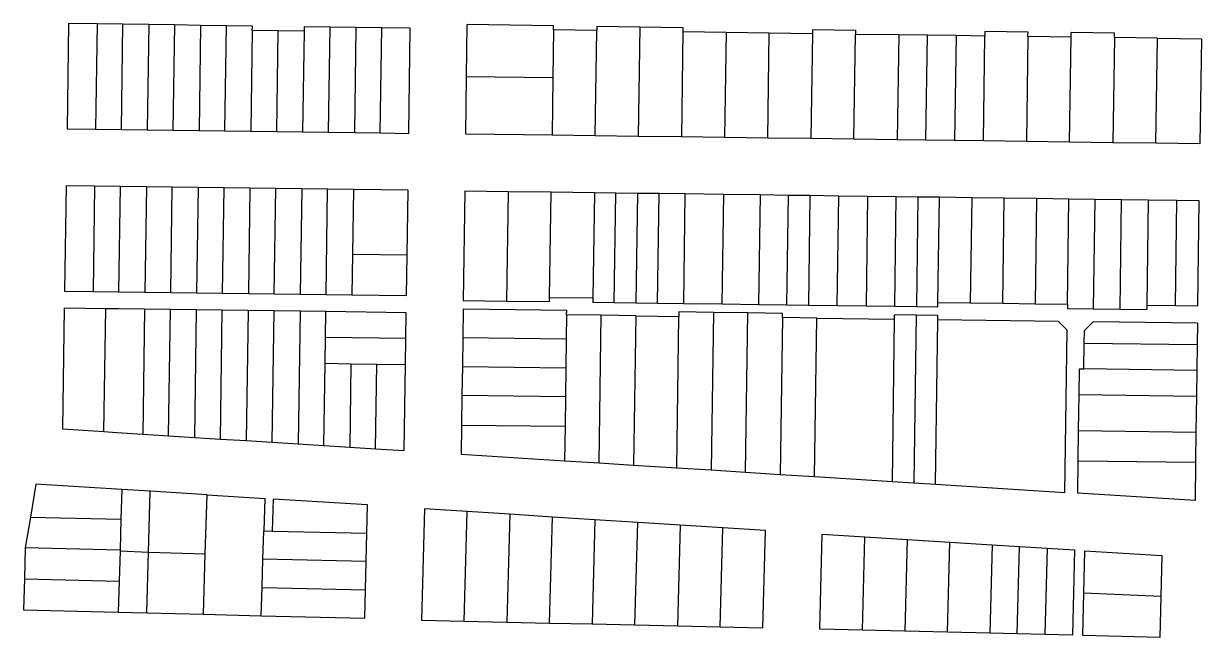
# Model space of a CAD drawing. Header units: inches. Extents: x 486468 to 494399, y 5455955 to 5460553.
# Drawn here: x 493926.5 to 494342.7, y 5455955 to 5456171.9 of the extents above; entities that cross this region are included whole.
import ezdxf

# ---------------------------------------------------------------- set-up
doc = ezdxf.new("R2010")
doc.units = ezdxf.units.IN
doc.header["$MEASUREMENT"] = 0
doc.layers.add('ParcelLines', color=10, linetype='Continuous')

msp = doc.modelspace()

# ---------------------------------------------------------------- linework, layer by layer
at = {"layer": 'ParcelLines', "color": 1}
for p, q in [((493942.36, 5456171.942), (493941.806, 5456134.739)), ((493952.422, 5456171.807), (493942.36, 5456171.942)), ((493952.422, 5456171.807), (493951.868, 5456134.606)), ((493961.57, 5456171.684), (493952.422, 5456171.807)), ((493961.016, 5456134.485), (493961.57, 5456171.684)), ((493970.717, 5456171.561), (493961.57, 5456171.684)), ((494082.993, 5456153.292), (494083.253, 5456171.591)), ((494113.752, 5456171.192), (494083.253, 5456171.591)), ((493970.717, 5456171.561), (493970.163, 5456134.364)), ((493979.865, 5456171.438), (493970.717, 5456171.561)), ((493979.311, 5456134.242), (493979.865, 5456171.438)), ((493989.013, 5456171.315), (493979.865, 5456171.438)), ((493989.013, 5456171.315), (493988.459, 5456134.121)), ((493998.16, 5456171.192), (493989.013, 5456171.315)), ((493997.606, 5456134), (493998.16, 5456171.192)), ((494007.308, 5456171.069), (493998.16, 5456171.192)), ((494007.285, 5456169.546), (494006.754, 5456133.879)), ((494007.285, 5456169.546), (494007.308, 5456171.069)), ((494016.433, 5456169.423), (494007.285, 5456169.546)), ((494015.901, 5456133.758), (494016.433, 5456169.423)), ((494025.58, 5456169.3), (494016.433, 5456169.423)), ((494025.58, 5456169.3), (494025.049, 5456133.637)), ((494025.603, 5456170.823), (494025.58, 5456169.3)), ((494034.75, 5456170.701), (494025.603, 5456170.823)), ((494034.197, 5456133.516), (494034.75, 5456170.701)), ((494043.898, 5456170.578), (494034.75, 5456170.701)), ((494043.898, 5456170.578), (494043.344, 5456133.395)), ((494053.046, 5456170.455), (494043.898, 5456170.578)), ((494052.492, 5456133.274), (494053.046, 5456170.455)), ((494063.108, 5456170.319), (494053.046, 5456170.455)), ((494062.554, 5456133.141), (494063.108, 5456170.319)), ((494113.752, 5456169.692), (494113.503, 5456152.893)), ((494113.752, 5456169.692), (494113.752, 5456171.192)), ((494129.002, 5456169.492), (494113.752, 5456169.692)), ((494129.002, 5456170.992), (494129.002, 5456169.492)), ((494129.002, 5456170.992), (494144.252, 5456170.762)), ((494144.252, 5456170.762), (494159.452, 5456170.543)), ((494159.452, 5456170.543), (494159.452, 5456169.093)), ((494159.452, 5456169.093), (494174.702, 5456168.873)), ((494174.702, 5456168.873), (494189.952, 5456168.653)), ((494189.952, 5456168.653), (494205.202, 5456168.443)), ((494205.202, 5456168.443), (494204.653, 5456131.273)), ((494205.201, 5456169.843), (494220.451, 5456169.644)), ((494205.201, 5456169.843), (494205.202, 5456168.443)), ((494219.903, 5456131.073), (494220.451, 5456168.244)), ((494220.451, 5456169.644), (494220.451, 5456168.244)), ((494220.451, 5456168.244), (494235.701, 5456168.054)), ((494235.701, 5456168.054), (494235.153, 5456130.863)), ((494235.701, 5456168.054), (494245.851, 5456167.924)), ((494245.303, 5456130.733), (494245.851, 5456167.924)), ((494245.851, 5456167.924), (494256, 5456167.794)), ((494256, 5456167.794), (494255.453, 5456130.594)), ((494256, 5456167.794), (494266.131, 5456167.649)), ((494265.653, 5456130.464), (494266.131, 5456167.649)), ((494266.15, 5456169.155), (494266.131, 5456167.649)), ((494281.4, 5456168.955), (494266.15, 5456169.155)), ((494281.378, 5456167.432), (494280.852, 5456130.264)), ((494281.378, 5456167.432), (494281.4, 5456168.955)), ((494281.378, 5456167.432), (494296.628, 5456167.222)), ((494296.628, 5456167.222), (494296.65, 5456168.745)), ((494311.922, 5456168.544), (494296.65, 5456168.745)), ((494311.9, 5456167.014), (494311.922, 5456168.544)), ((494296.102, 5456130.054), (494296.628, 5456167.222)), ((494311.9, 5456167.014), (494311.352, 5456129.854)), ((494327.149, 5456166.81), (494311.9, 5456167.014)), ((494326.602, 5456129.655), (494327.149, 5456166.81)), ((494327.149, 5456166.81), (494342.678, 5456166.602)), ((494342.678, 5456166.602), (494342.152, 5456129.445)), ((494082.704, 5456132.892), (494082.993, 5456153.292)), ((494113.503, 5456152.893), (494113.204, 5456132.482)), ((493941.806, 5456134.739), (493951.868, 5456134.606)), ((493951.868, 5456134.606), (493961.016, 5456134.485)), ((493961.016, 5456134.485), (493970.163, 5456134.364)), ((493970.163, 5456134.364), (493979.311, 5456134.242)), ((493979.311, 5456134.242), (493988.459, 5456134.121)), ((493988.459, 5456134.121), (493997.606, 5456134)), ((493997.606, 5456134), (494006.754, 5456133.879)), ((494006.754, 5456133.879), (494015.901, 5456133.758)), ((494015.901, 5456133.758), (494025.049, 5456133.637)), ((494025.049, 5456133.637), (494034.197, 5456133.516)), ((494034.197, 5456133.516), (494043.344, 5456133.395)), ((494043.344, 5456133.395), (494052.492, 5456133.274)), ((494052.492, 5456133.274), (494062.554, 5456133.141)), ((494113.204, 5456132.482), (494082.704, 5456132.892)), ((494128.404, 5456132.283), (494113.204, 5456132.482)), ((494143.653, 5456132.083), (494128.404, 5456132.283)), ((494158.903, 5456131.883), (494143.653, 5456132.083)), ((494174.153, 5456131.683), (494158.903, 5456131.883)), ((494189.403, 5456131.473), (494174.153, 5456131.683)), ((494204.653, 5456131.273), (494189.403, 5456131.473)), ((494219.903, 5456131.073), (494204.653, 5456131.273)), ((494235.153, 5456130.863), (494219.903, 5456131.073)), ((494245.303, 5456130.733), (494235.153, 5456130.863)), ((494255.453, 5456130.594), (494245.303, 5456130.733)), ((494265.653, 5456130.464), (494255.453, 5456130.594)), ((494280.852, 5456130.264), (494265.653, 5456130.464)), ((494296.102, 5456130.054), (494280.852, 5456130.264)), ((494311.352, 5456129.854), (494296.102, 5456130.054)), ((494326.602, 5456129.655), (494311.352, 5456129.854)), ((494342.152, 5456129.445), (494326.602, 5456129.655)), ((493941.506, 5456114.589), (493940.957, 5456077.439)), ((493951.556, 5456114.46), (493941.506, 5456114.589)), ((493960.706, 5456114.34), (493951.556, 5456114.46)), ((493960.157, 5456077.189), (493960.706, 5456114.34)), ((493969.856, 5456114.23), (493960.706, 5456114.34)), ((493979.006, 5456114.11), (493969.856, 5456114.23)), ((493988.156, 5456113.99), (493979.006, 5456114.11)), ((493988.156, 5456113.99), (493987.607, 5456076.84)), ((493997.306, 5456113.87), (493988.156, 5456113.99)), ((494006.456, 5456113.75), (493997.306, 5456113.87)), ((494015.606, 5456113.64), (494006.456, 5456113.75)), ((494015.057, 5456076.49), (494015.606, 5456113.64)), ((494024.755, 5456113.521), (494015.606, 5456113.64)), ((494033.905, 5456113.401), (494024.755, 5456113.521)), ((494043.055, 5456113.291), (494033.905, 5456113.401)), ((494043.055, 5456113.291), (494042.717, 5456090.441)), ((494062.305, 5456113.041), (494043.055, 5456113.291)), ((494061.966, 5456090.191), (494062.305, 5456113.041)), ((494082.405, 5456112.741), (494081.807, 5456074.091)), ((494097.655, 5456112.542), (494082.405, 5456112.741)), ((494097.655, 5456112.542), (494097.057, 5456073.891)), ((494112.905, 5456112.342), (494097.655, 5456112.542)), ((494112.331, 5456075.208), (494112.905, 5456112.342)), ((494128.155, 5456112.142), (494112.905, 5456112.342)), ((494128.155, 5456112.142), (494127.58, 5456075.005)), ((494135.755, 5456112.042), (494128.155, 5456112.142)), ((494135.207, 5456073.391), (494135.755, 5456112.042)), ((494143.405, 5456111.942), (494135.755, 5456112.042)), ((494143.405, 5456111.942), (494142.807, 5456073.291)), ((494151.005, 5456111.842), (494143.405, 5456111.942)), ((494150.457, 5456073.191), (494151.005, 5456111.842)), ((494160.154, 5456111.723), (494151.005, 5456111.842)), ((494160.154, 5456111.723), (494159.607, 5456073.072)), ((494173.854, 5456111.543), (494160.154, 5456111.723)), ((494173.307, 5456072.892), (494173.854, 5456111.543)), ((494186.704, 5456111.373), (494173.854, 5456111.543)), ((494186.704, 5456111.373), (494186.107, 5456072.722)), ((494196.754, 5456111.243), (494186.704, 5456111.373)), ((494196.206, 5456072.592), (494196.754, 5456111.243)), ((494204.354, 5456111.143), (494196.754, 5456111.243)), ((494204.354, 5456111.143), (494203.806, 5456072.492)), ((494214.504, 5456111.013), (494204.354, 5456111.143)), ((494213.956, 5456072.362), (494214.504, 5456111.013)), ((494224.704, 5456110.883), (494214.504, 5456111.013)), ((494224.704, 5456110.883), (494224.156, 5456072.222)), ((494234.854, 5456110.743), (494224.704, 5456110.883)), ((494234.306, 5456072.092), (494234.854, 5456110.743)), ((494242.504, 5456110.643), (494234.854, 5456110.743)), ((494242.504, 5456110.643), (494241.956, 5456071.992)), ((494250.104, 5456110.543), (494242.504, 5456110.643)), ((494249.556, 5456073.393), (494250.104, 5456110.543)), ((494261.554, 5456110.393), (494250.104, 5456110.543)), ((494261.554, 5456110.393), (494261.006, 5456073.243)), ((494272.954, 5456110.243), (494261.554, 5456110.393)), ((494272.456, 5456073.093), (494272.954, 5456110.243)), ((494284.404, 5456110.093), (494272.954, 5456110.243)), ((494284.404, 5456110.093), (494283.907, 5456072.943)), ((494295.853, 5456109.943), (494284.404, 5456110.093)), ((494295.307, 5456072.792), (494295.853, 5456109.943)), ((494305.003, 5456109.824), (494295.853, 5456109.943)), ((494305.003, 5456109.824), (494304.457, 5456071.122)), ((494314.453, 5456109.704), (494305.003, 5456109.824)), ((494313.906, 5456071.002), (494314.453, 5456109.704)), ((494323.903, 5456109.574), (494314.453, 5456109.704)), ((494323.903, 5456109.574), (494323.378, 5456072.424)), ((494333.953, 5456109.444), (494323.903, 5456109.574)), ((494333.456, 5456072.292), (494333.953, 5456109.444)), ((494341.853, 5456109.344), (494333.953, 5456109.444)), ((494341.356, 5456072.193), (494341.853, 5456109.344)), ((494042.717, 5456090.441), (494042.507, 5456076.14)), ((494061.757, 5456075.891), (494061.966, 5456090.191)), ((493940.957, 5456077.439), (493951.007, 5456077.309)), ((493951.007, 5456077.309), (493960.157, 5456077.189)), ((493960.157, 5456077.189), (493969.307, 5456077.08)), ((493969.307, 5456077.08), (493978.457, 5456076.96)), ((493978.457, 5456076.96), (493987.607, 5456076.84)), ((493987.607, 5456076.84), (493996.757, 5456076.73)), ((493996.757, 5456076.73), (494005.907, 5456076.61)), ((494005.907, 5456076.61), (494015.057, 5456076.49)), ((494015.057, 5456076.49), (494024.207, 5456076.37)), ((494024.207, 5456076.37), (494033.357, 5456076.25)), ((494033.357, 5456076.25), (494042.507, 5456076.14)), ((494042.507, 5456076.14), (494061.757, 5456075.891)), ((494081.807, 5456074.091), (494097.057, 5456073.891)), ((494097.057, 5456073.891), (494112.307, 5456073.691)), ((494112.307, 5456073.691), (494112.331, 5456075.208)), ((494112.331, 5456075.208), (494127.58, 5456075.005)), ((494127.557, 5456073.491), (494135.207, 5456073.391)), ((494127.58, 5456075.005), (494127.561, 5456073.491)), ((494135.207, 5456073.391), (494142.807, 5456073.291)), ((494142.807, 5456073.291), (494150.457, 5456073.191)), ((494150.457, 5456073.191), (494159.607, 5456073.072)), ((494159.607, 5456073.072), (494173.307, 5456072.892)), ((494173.307, 5456072.892), (494186.107, 5456072.722)), ((494186.107, 5456072.722), (494196.206, 5456072.592)), ((494196.206, 5456072.592), (494203.806, 5456072.492)), ((494203.806, 5456072.492), (494213.956, 5456072.362)), ((494213.956, 5456072.362), (494224.156, 5456072.222)), ((494224.156, 5456072.222), (494234.306, 5456072.092)), ((494234.306, 5456072.092), (494241.956, 5456071.992)), ((494241.956, 5456071.992), (494249.556, 5456071.893)), ((494249.556, 5456073.393), (494261.006, 5456073.243)), ((494249.556, 5456071.893), (494249.556, 5456073.393)), ((494261.006, 5456073.243), (494272.456, 5456073.093)), ((494272.456, 5456073.093), (494283.907, 5456072.943)), ((494283.907, 5456072.943), (494295.307, 5456072.792)), ((494295.307, 5456072.792), (494295.307, 5456071.242)), ((494323.378, 5456072.424), (494323.356, 5456070.872)), ((494323.378, 5456072.424), (494333.456, 5456072.292)), ((494333.456, 5456072.292), (494341.356, 5456072.193)), ((493940.857, 5456071.34), (493940.209, 5456028.69)), ((493955.507, 5456071.15), (493940.857, 5456071.34)), ((493969.207, 5456070.98), (493968.56, 5456026.89)), ((493978.357, 5456070.861), (493969.207, 5456070.98)), ((493987.507, 5456070.741), (493978.357, 5456070.861)), ((493996.657, 5456070.621), (493987.507, 5456070.741)), ((493996.009, 5456025.15), (493996.657, 5456070.621)), ((494005.857, 5456070.501), (493996.657, 5456070.621)), ((494015.008, 5456070.39), (494005.857, 5456070.501)), ((494014.309, 5456024), (494015.008, 5456070.39)), ((494024.158, 5456070.27), (494015.008, 5456070.39)), ((494033.308, 5456070.15), (494024.158, 5456070.27)), ((494061.658, 5456069.79), (494033.308, 5456070.15)), ((494061.528, 5456060.641), (494061.658, 5456069.79)), ((494081.807, 5456071.041), (494081.657, 5456060.892)), ((494118.407, 5456070.541), (494081.807, 5456071.041)), ((494118.357, 5456069.041), (494118.227, 5456060.391)), ((494118.357, 5456069.041), (494118.407, 5456070.541)), ((494130.557, 5456068.871), (494118.357, 5456069.041)), ((494129.809, 5456016.711), (494130.557, 5456068.871)), ((494142.757, 5456068.691), (494130.557, 5456068.871)), ((494142.757, 5456068.691), (494142.01, 5456015.941)), ((494142.757, 5456068.691), (494157.986, 5456068.491)), ((494157.26, 5456014.971), (494157.986, 5456068.491)), ((494158.007, 5456070.031), (494157.986, 5456068.491)), ((494170.207, 5456069.872), (494158.007, 5456070.031)), ((494170.207, 5456069.872), (494169.41, 5456014.201)), ((494182.407, 5456069.702), (494170.207, 5456069.872)), ((494194.606, 5456069.542), (494182.407, 5456069.702)), ((494194.606, 5456068.042), (494193.76, 5456012.661)), ((494194.606, 5456068.042), (494194.606, 5456069.542)), ((494206.807, 5456067.842), (494194.606, 5456068.042)), ((494205.961, 5456011.891), (494206.807, 5456067.842)), ((494206.807, 5456067.842), (494234.236, 5456067.489)), ((494234.236, 5456067.489), (494234.257, 5456069.042)), ((494241.907, 5456068.942), (494234.257, 5456069.042)), ((494241.907, 5456068.942), (494241.06, 5456009.67)), ((494249.507, 5456068.842), (494241.907, 5456068.942)), ((494249.507, 5456067.292), (494249.507, 5456068.842)), ((494295.307, 5456071.242), (494304.457, 5456071.122)), ((494304.457, 5456071.122), (494313.906, 5456071.002)), ((494313.906, 5456071.002), (494323.356, 5456070.872)), ((494233.46, 5456010.15), (494234.236, 5456067.489)), ((494248.66, 5456009.19), (494249.507, 5456067.292)), ((494292.207, 5456066.693), (494249.507, 5456067.292)), ((494295.207, 5456063.643), (494292.207, 5456066.693)), ((494294.411, 5456006.291), (494295.207, 5456063.643)), ((494301.238, 5456059.043), (494301.307, 5456063.543)), ((494341.256, 5456066.092), (494341.157, 5456058.492)), ((494033.038, 5456051.891), (494033.178, 5456061.041)), ((494061.398, 5456051.491), (494061.528, 5456060.641)), ((494081.657, 5456060.892), (494081.509, 5456050.741)), ((494118.227, 5456060.391), (494081.657, 5456060.892)), ((494118.227, 5456060.391), (494118.088, 5456050.242)), ((494301.108, 5456049.892), (494301.238, 5456059.043)), ((494301.238, 5456059.043), (494341.157, 5456058.492)), ((494341.157, 5456058.492), (494341.037, 5456049.392)), ((494032.609, 5456022.841), (494033.038, 5456051.891)), ((494033.038, 5456051.891), (494042.158, 5456051.761)), ((494042.158, 5456051.761), (494051.308, 5456051.631)), ((494060.96, 5456021.041), (494061.398, 5456051.491)), ((494081.509, 5456050.741), (494081.359, 5456040.541)), ((494081.509, 5456050.741), (494118.088, 5456050.242)), ((494118.088, 5456050.242), (494117.938, 5456040.091)), ((494299.429, 5456040.842), (494299.558, 5456049.942)), ((494299.558, 5456049.942), (494301.108, 5456049.892)), ((494341.037, 5456049.392), (494301.108, 5456049.892)), ((494341.037, 5456049.392), (494340.908, 5456040.241)), ((494081.359, 5456040.541), (494081.209, 5456030.091)), ((494117.938, 5456040.091), (494081.359, 5456040.541)), ((494117.938, 5456040.091), (494117.789, 5456029.641)), ((494299.26, 5456028.141), (494299.429, 5456040.842)), ((494299.429, 5456040.842), (494340.908, 5456040.241)), ((494340.908, 5456040.241), (494340.739, 5456027.592)), ((494081.209, 5456030.091), (494081.06, 5456019.791)), ((494081.209, 5456030.091), (494117.789, 5456029.641)), ((493940.209, 5456028.69), (493954.859, 5456027.76)), ((493968.56, 5456026.89), (493977.71, 5456026.31)), ((493977.71, 5456026.31), (493986.859, 5456025.73)), ((494117.789, 5456029.641), (494117.609, 5456017.481)), ((494299.12, 5456017.491), (494299.26, 5456028.141)), ((494299.26, 5456028.141), (494340.739, 5456027.592)), ((494340.739, 5456027.592), (494340.59, 5456016.941)), ((493986.859, 5456025.73), (493996.009, 5456025.15)), ((493996.009, 5456025.15), (494005.159, 5456024.58)), ((494005.159, 5456024.58), (494014.309, 5456024)), ((494014.309, 5456024), (494023.459, 5456023.42)), ((494023.459, 5456023.42), (494032.609, 5456022.841)), ((494032.609, 5456022.841), (494041.709, 5456022.261)), ((494041.709, 5456022.261), (494050.859, 5456021.681)), ((494050.859, 5456021.681), (494060.96, 5456021.041)), ((494081.06, 5456019.791), (494117.609, 5456017.481)), ((494117.609, 5456017.481), (494129.809, 5456016.711)), ((494129.809, 5456016.711), (494142.01, 5456015.941)), ((494142.01, 5456015.941), (494157.26, 5456014.971)), ((494157.26, 5456014.971), (494169.41, 5456014.201)), ((494169.41, 5456014.201), (494181.61, 5456013.431)), ((494181.61, 5456013.431), (494193.76, 5456012.661)), ((494298.961, 5456006.041), (494299.12, 5456017.491)), ((494299.12, 5456017.491), (494340.59, 5456016.941)), ((494340.59, 5456016.941), (494340.412, 5456003.391)), ((494193.76, 5456012.661), (494205.961, 5456011.891)), ((494205.961, 5456011.891), (494233.46, 5456010.15)), ((494233.46, 5456010.15), (494241.06, 5456009.67)), ((494241.06, 5456009.67), (494248.66, 5456009.19)), ((493930.823, 5456009.245), (493928.865, 5455997.593)), ((493961.152, 5456007.33), (493930.823, 5456009.245)), ((493961.152, 5456007.33), (493960.857, 5455996.84)), ((493971.188, 5456006.697), (493961.152, 5456007.33)), ((493970.586, 5455985.221), (493971.188, 5456006.697)), ((493991.278, 5456005.428), (493971.188, 5456006.697)), ((493990.686, 5455984.522), (493991.278, 5456005.428)), ((493991.278, 5456005.428), (494011.678, 5456004.141)), ((494248.66, 5456009.19), (494294.411, 5456006.291)), ((494340.412, 5456003.391), (494298.961, 5456006.041)), ((494011.678, 5456004.141), (494011.346, 5455992.714)), ((494014.392, 5455992.64), (494014.72, 5456003.948)), ((494048.05, 5456001.844), (494014.72, 5456003.948)), ((494047.788, 5455991.833), (494048.05, 5456001.844)), ((493928.865, 5455997.593), (493927.036, 5455986.706)), ((493928.865, 5455997.593), (493960.857, 5455996.84)), ((493960.857, 5455996.84), (493960.549, 5455985.893)), ((494068.16, 5456000.44), (494067.112, 5455961.141)), ((494083.211, 5455999.49), (494068.16, 5456000.44)), ((494082.162, 5455960.801), (494083.211, 5455999.49)), ((494098.261, 5455998.54), (494083.211, 5455999.49)), ((494113.311, 5455997.591), (494098.261, 5455998.54)), ((494128.36, 5455996.641), (494113.311, 5455997.591)), ((494011.056, 5455982.717), (494011.346, 5455992.714)), ((494011.346, 5455992.714), (494014.392, 5455992.64)), ((494014.392, 5455992.64), (494047.788, 5455991.833)), ((494128.36, 5455996.641), (494127.413, 5455959.79)), ((494143.461, 5455995.691), (494128.36, 5455996.641)), ((494142.463, 5455959.45), (494143.461, 5455995.691)), ((494158.511, 5455994.741), (494143.461, 5455995.691)), ((494173.561, 5455993.791), (494158.511, 5455994.741)), ((494188.611, 5455992.841), (494173.561, 5455993.791)), ((494187.713, 5455958.44), (494188.611, 5455992.841)), ((494047.527, 5455981.822), (494047.788, 5455991.833)), ((494207.814, 5455957.99), (494208.712, 5455991.541)), ((494208.712, 5455991.541), (494223.712, 5455990.591)), ((494222.864, 5455957.62), (494223.712, 5455990.591)), ((494223.712, 5455990.591), (494238.712, 5455989.651)), ((494238.712, 5455989.651), (494237.864, 5455957.25)), ((494238.712, 5455989.651), (494253.711, 5455988.71)), ((494252.914, 5455956.88), (494253.711, 5455988.71)), ((494253.711, 5455988.71), (494268.712, 5455987.77)), ((493927.036, 5455986.706), (493926.746, 5455975.776)), ((493960.549, 5455985.893), (493927.036, 5455986.706)), ((493960.543, 5455985.665), (493960.241, 5455974.947)), ((493960.549, 5455985.893), (493960.543, 5455985.665)), ((493960.543, 5455985.665), (493970.586, 5455985.221)), ((493969.983, 5455963.746), (493970.586, 5455985.221)), ((493970.586, 5455985.221), (493990.686, 5455984.522)), ((493990.083, 5455963.238), (493990.686, 5455984.522)), ((494268.712, 5455987.77), (494267.914, 5455956.51)), ((494268.712, 5455987.77), (494278.412, 5455987.16)), ((494277.614, 5455956.27), (494278.412, 5455987.16)), ((494278.412, 5455987.16), (494288.112, 5455986.55)), ((494288.112, 5455986.55), (494287.314, 5455956.029)), ((494288.112, 5455986.55), (494297.812, 5455985.94)), ((494297.812, 5455985.94), (494297.064, 5455955.789)), ((494301.083, 5455970.689), (494301.462, 5455985.69)), ((494301.462, 5455985.69), (494328.713, 5455983.99)), ((494010.766, 5455972.72), (494011.056, 5455982.717)), ((494047.527, 5455981.822), (494011.056, 5455982.717)), ((494047.266, 5455971.811), (494047.527, 5455981.822)), ((494328.713, 5455983.99), (494328.364, 5455969.489)), ((493926.746, 5455975.776), (493926.455, 5455964.846)), ((493926.746, 5455975.776), (493960.241, 5455974.947)), ((493960.241, 5455974.947), (493959.934, 5455964)), ((494010.476, 5455962.723), (494010.766, 5455972.72)), ((494010.766, 5455972.72), (494047.266, 5455971.811)), ((494047.005, 5455961.799), (494047.266, 5455971.811)), ((494300.714, 5455955.689), (494301.083, 5455970.689)), ((494328.364, 5455969.489), (494301.083, 5455970.689)), ((494328.364, 5455969.489), (494328.015, 5455955.039)), ((493926.455, 5455964.846), (493959.934, 5455964)), ((493959.934, 5455964), (493969.983, 5455963.746)), ((493969.983, 5455963.746), (493990.083, 5455963.238)), ((493990.083, 5455963.238), (494010.476, 5455962.723)), ((494010.476, 5455962.723), (494047.005, 5455961.799)), ((494067.112, 5455961.141), (494082.162, 5455960.801)), ((494082.162, 5455960.801), (494097.263, 5455960.461)), ((494097.263, 5455960.461), (494112.313, 5455960.131)), ((494112.313, 5455960.131), (494127.413, 5455959.79)), ((494127.413, 5455959.79), (494142.463, 5455959.45)), ((494142.463, 5455959.45), (494157.563, 5455959.11)), ((494157.563, 5455959.11), (494172.663, 5455958.77)), ((494172.663, 5455958.77), (494187.713, 5455958.44)), ((494222.864, 5455957.62), (494207.814, 5455957.99)), ((494237.864, 5455957.25), (494222.864, 5455957.62)), ((494252.914, 5455956.88), (494237.864, 5455957.25)), ((494267.914, 5455956.51), (494252.914, 5455956.88)), ((494277.614, 5455956.27), (494267.914, 5455956.51)), ((494287.314, 5455956.029), (494277.614, 5455956.27)), ((494297.064, 5455955.789), (494287.314, 5455956.029)), ((494328.015, 5455955.039), (494300.714, 5455955.689))]:
    msp.add_line(p, q, dxfattribs=at)
for points in [[(494128.404, 5456132.283), (494128.404, 5456132.293), (494129.002, 5456169.492)], [(494144.252, 5456170.762), (494144.252, 5456170.742), (494143.653, 5456132.093), (494143.653, 5456132.083)], [(494159.452, 5456169.093), (494158.903, 5456131.893), (494158.903, 5456131.883)], [(494174.702, 5456168.873), (494174.702, 5456168.843), (494174.153, 5456131.693), (494174.153, 5456131.683)], [(494189.403, 5456131.473), (494189.952, 5456168.643), (494189.952, 5456168.653)], [(494082.993, 5456153.292), (494083.003, 5456153.292), (494113.453, 5456152.893), (494113.503, 5456152.893)], [(493951.556, 5456114.46), (493951.007, 5456077.339), (493951.007, 5456077.309)], [(493969.856, 5456114.23), (493969.307, 5456077.09), (493969.307, 5456077.08)], [(493978.457, 5456076.96), (493978.457, 5456076.99), (493979.006, 5456114.11)], [(493996.757, 5456076.73), (493996.757, 5456076.74), (493997.306, 5456113.87)], [(494006.456, 5456113.75), (494006.456, 5456113.74), (494005.907, 5456076.61)], [(494024.755, 5456113.521), (494024.207, 5456076.39), (494024.207, 5456076.37)], [(494033.357, 5456076.25), (494033.905, 5456113.391), (494033.905, 5456113.401)], [(494042.717, 5456090.441), (494061.956, 5456090.191), (494061.966, 5456090.191)], [(493954.859, 5456027.76), (493954.859, 5456027.79), (493955.507, 5456071.15)], [(493969.207, 5456070.98), (493960.057, 5456071.09), (493955.507, 5456071.15)], [(493977.71, 5456026.31), (493977.71, 5456026.34), (493978.357, 5456070.861)], [(493987.507, 5456070.741), (493986.859, 5456025.74), (493986.859, 5456025.73)], [(494005.857, 5456070.501), (494005.857, 5456070.491), (494005.159, 5456024.59), (494005.159, 5456024.58)], [(494024.158, 5456070.27), (494023.459, 5456023.44), (494023.459, 5456023.42)], [(494033.178, 5456061.041), (494033.308, 5456070.14), (494033.308, 5456070.15)], [(494181.61, 5456013.431), (494181.61, 5456013.441), (494182.407, 5456069.692), (494182.407, 5456069.702)], [(494341.256, 5456066.092), (494304.407, 5456066.592), (494301.307, 5456063.543)], [(494061.528, 5456060.641), (494061.508, 5456060.641), (494033.178, 5456061.041)], [(494042.158, 5456051.761), (494042.158, 5456051.741), (494041.709, 5456022.261)], [(494050.859, 5456021.681), (494050.859, 5456021.691), (494051.308, 5456051.631)], [(494051.308, 5456051.631), (494061.358, 5456051.491), (494061.398, 5456051.491)], [(493954.859, 5456027.76), (493959.459, 5456027.47), (493968.56, 5456026.89)], [(494098.261, 5455998.54), (494097.263, 5455960.491), (494097.263, 5455960.461)], [(494112.313, 5455960.131), (494112.313, 5455960.141), (494113.311, 5455997.591)], [(494158.511, 5455994.741), (494157.563, 5455959.14), (494157.563, 5455959.11)], [(494172.663, 5455958.77), (494172.663, 5455958.79), (494173.561, 5455993.791)]]:
    msp.add_lwpolyline(points, dxfattribs=at)

doc.saveas('drawing.dxf')
